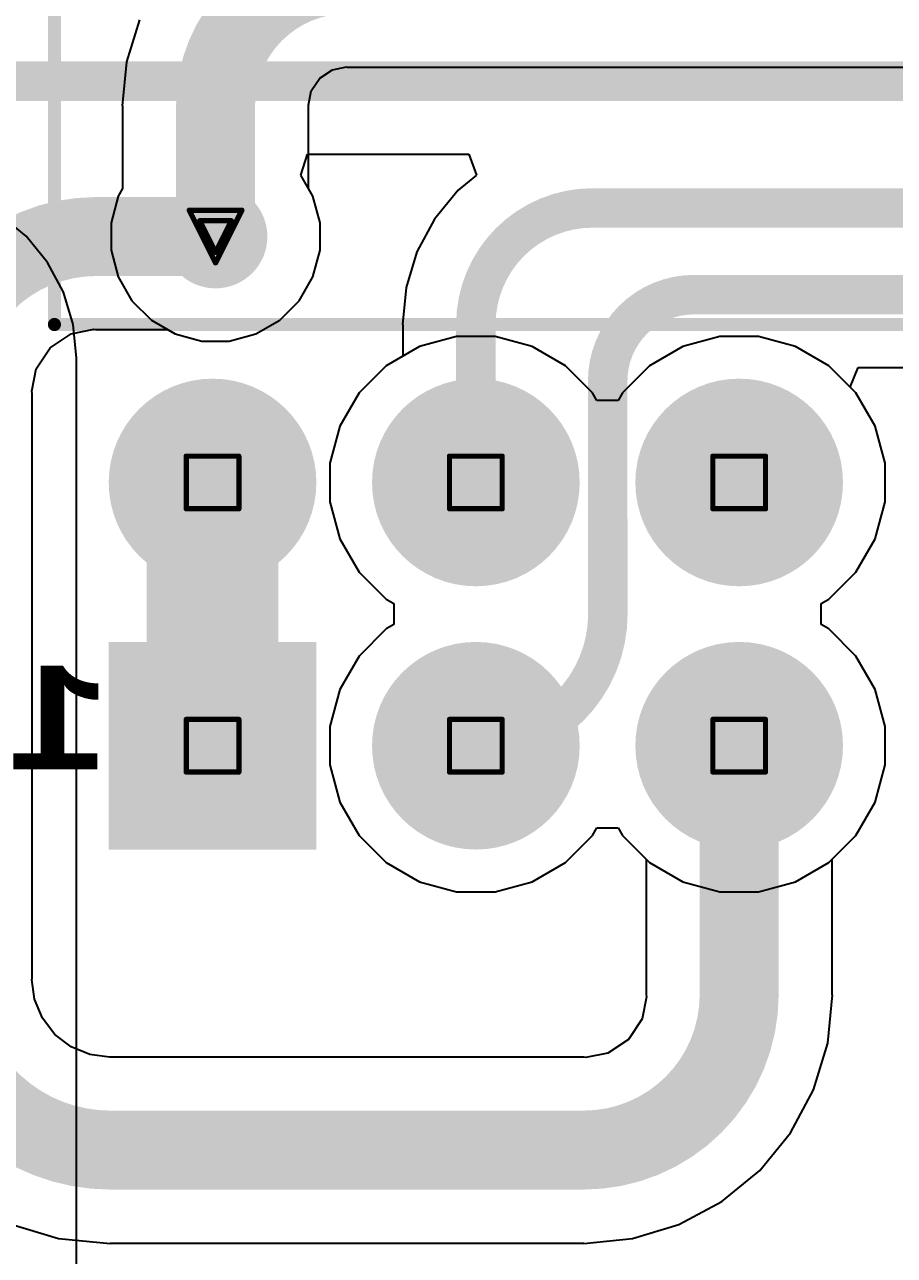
# Model space of a CAD drawing. Header units: inches. Extents: x 0 to 289, y 0 to 168.
# Drawn here: x 30.67 to 39.06, y 82.07 to 93.94 of the extents above; entities that cross this region are included whole.
import ezdxf

# ---------------------------------------------------------------- set-up
doc = ezdxf.new("R2010")
doc.units = ezdxf.units.IN
for name, color, linetype in [('Bottom Layer', 5, 'Continuous'), ('Bottom Overlay', 54, 'Continuous'), ('Bottom Solder', 6, 'Continuous'), ('Drill Drawing', 1, 'Continuous'), ('Multi-Layer', 9, 'Continuous'), ('Pad Holes', 156, 'Continuous'), ('Top Layer', 1, 'Continuous'), ('Top Solder', 216, 'Continuous'), ('Via Holes', 16, 'Continuous')]:
    doc.layers.add(name, color=color, linetype=linetype)
doc.styles.add('Courier New_Bold', font='', dxfattribs={"height": 0.2})
doc.styles.get('Courier New_Bold').set_extended_font_data('Courier New', bold=True)

# ---------------------------------------------------------------- blocks, each defined once
blk = doc.blocks.new('SSW_110_02_G_D_RA_N_B_57')
at = {"layer": 'Bottom Layer'}
h = blk.add_hatch(color=5, dxfattribs=at)
edge = h.paths.add_edge_path()
edge.add_arc((6.35, 1.27000254), 0.8999982, 0, 360)
h = blk.add_hatch(color=5, dxfattribs=at)
edge = h.paths.add_edge_path()
edge.add_arc((8.889999999999999, 1.27000254), 0.8999982, 0, 360)
blk.add_hatch(color=5, dxfattribs=at).paths.add_polyline_path([(10.53000053, 2.17000201), (12.32999947, 2.17000201), (12.32999947, 0.37000307), (10.53000053, 0.37000307)])
h = blk.add_hatch(color=5, dxfattribs=at)
edge = h.paths.add_edge_path()
edge.add_arc((6.35, -1.26999746), 0.8999982, 0, 360)
h = blk.add_hatch(color=5, dxfattribs=at)
edge = h.paths.add_edge_path()
edge.add_arc((8.889999999999999, -1.26999492), 0.8999982, 0, 360)
h = blk.add_hatch(color=5, dxfattribs=at)
edge = h.paths.add_edge_path()
edge.add_arc((11.42999746, -1.26999492), 0.8999982, 0, 360)
at = {"layer": 'Bottom Solder'}
h = blk.add_hatch(color=6, dxfattribs=at)
edge = h.paths.add_edge_path()
edge.add_arc((6.35, 1.27000254), 1.0015982, 0, 360)
h = blk.add_hatch(color=6, dxfattribs=at)
edge = h.paths.add_edge_path()
edge.add_arc((8.889999999999999, 1.27000254), 1.0015982, 0, 360)
blk.add_hatch(color=6, dxfattribs=at).paths.add_polyline_path([(10.42840053, 2.27160201), (12.43159947, 2.27160201), (12.43159947, 0.26840307), (10.42840053, 0.26840307)])
h = blk.add_hatch(color=6, dxfattribs=at)
edge = h.paths.add_edge_path()
edge.add_arc((6.35, -1.26999746), 1.0015982, 0, 360)
h = blk.add_hatch(color=6, dxfattribs=at)
edge = h.paths.add_edge_path()
edge.add_arc((8.889999999999999, -1.26999492), 1.0015982, 0, 360)
h = blk.add_hatch(color=6, dxfattribs=at)
edge = h.paths.add_edge_path()
edge.add_arc((11.42999746, -1.26999492), 1.0015982, 0, 360)
at = {"layer": 'Multi-Layer'}
h = blk.add_hatch(color=9, dxfattribs=at)
edge = h.paths.add_edge_path()
edge.add_arc((6.35, 1.27000254), 0.8999982, 0, 360)
h = blk.add_hatch(color=9, dxfattribs=at)
edge = h.paths.add_edge_path()
edge.add_arc((8.889999999999999, 1.27000254), 0.8999982, 0, 360)
blk.add_hatch(color=9, dxfattribs=at).paths.add_polyline_path([(10.53000053, 2.17000201), (12.32999947, 2.17000201), (12.32999947, 0.37000307), (10.53000053, 0.37000307)])
h = blk.add_hatch(color=9, dxfattribs=at)
edge = h.paths.add_edge_path()
edge.add_arc((6.35, -1.26999746), 0.8999982, 0, 360)
h = blk.add_hatch(color=9, dxfattribs=at)
edge = h.paths.add_edge_path()
edge.add_arc((8.889999999999999, -1.26999492), 0.8999982, 0, 360)
h = blk.add_hatch(color=9, dxfattribs=at)
edge = h.paths.add_edge_path()
edge.add_arc((11.42999746, -1.26999492), 0.8999982, 0, 360)
at = {"layer": 'Pad Holes'}
h = blk.add_hatch(color=7, dxfattribs=at)
edge = h.paths.add_edge_path()
edge.add_arc((6.35, 1.27000254), 0.51999896, 0, 360)
h = blk.add_hatch(color=7, dxfattribs=at)
edge = h.paths.add_edge_path()
edge.add_arc((8.889999999999999, 1.27000254), 0.51999896, 0, 360)
h = blk.add_hatch(color=7, dxfattribs=at)
edge = h.paths.add_edge_path()
edge.add_arc((11.43, 1.27000254), 0.51999896, 0, 360)
h = blk.add_hatch(color=7, dxfattribs=at)
edge = h.paths.add_edge_path()
edge.add_arc((6.35, -1.26999746), 0.51999896, 0, 360)
h = blk.add_hatch(color=7, dxfattribs=at)
edge = h.paths.add_edge_path()
edge.add_arc((8.889999999999999, -1.26999492), 0.51999896, 0, 360)
h = blk.add_hatch(color=7, dxfattribs=at)
edge = h.paths.add_edge_path()
edge.add_arc((11.42999746, -1.26999492), 0.51999896, 0, 360)
at = {"layer": 'Top Layer'}
h = blk.add_hatch(color=1, dxfattribs=at)
edge = h.paths.add_edge_path()
edge.add_arc((6.35, 1.27000254), 0.8999982, 0, 360)
h = blk.add_hatch(color=1, dxfattribs=at)
edge = h.paths.add_edge_path()
edge.add_arc((8.889999999999999, 1.27000254), 0.8999982, 0, 360)
blk.add_hatch(color=1, dxfattribs=at).paths.add_polyline_path([(10.53000053, 2.17000201), (12.32999947, 2.17000201), (12.32999947, 0.37000307), (10.53000053, 0.37000307)])
h = blk.add_hatch(color=1, dxfattribs=at)
edge = h.paths.add_edge_path()
edge.add_arc((6.35, -1.26999746), 0.8999982, 0, 360)
h = blk.add_hatch(color=1, dxfattribs=at)
edge = h.paths.add_edge_path()
edge.add_arc((8.889999999999999, -1.26999492), 0.8999982, 0, 360)
h = blk.add_hatch(color=1, dxfattribs=at)
edge = h.paths.add_edge_path()
edge.add_arc((11.42999746, -1.26999492), 0.8999982, 0, 360)
at = {"layer": 'Top Solder'}
h = blk.add_hatch(color=216, dxfattribs=at)
edge = h.paths.add_edge_path()
edge.add_arc((6.35, 1.27000254), 1.0015982, 0, 360)
h = blk.add_hatch(color=216, dxfattribs=at)
edge = h.paths.add_edge_path()
edge.add_arc((8.889999999999999, 1.27000254), 1.0015982, 0, 360)
blk.add_hatch(color=216, dxfattribs=at).paths.add_polyline_path([(10.42840053, 2.27160201), (12.43159947, 2.27160201), (12.43159947, 0.26840307), (10.42840053, 0.26840307)])
h = blk.add_hatch(color=216, dxfattribs=at)
edge = h.paths.add_edge_path()
edge.add_arc((6.35, -1.26999746), 1.0015982, 0, 360)
h = blk.add_hatch(color=216, dxfattribs=at)
edge = h.paths.add_edge_path()
edge.add_arc((8.889999999999999, -1.26999492), 1.0015982, 0, 360)
h = blk.add_hatch(color=216, dxfattribs=at)
edge = h.paths.add_edge_path()
edge.add_arc((11.42999746, -1.26999492), 1.0015982, 0, 360)
at = {"layer": 'Bottom Overlay'}
for points in [[(12.95500076, -2.79399746, 0.127, 0.127, 0), (-12.95500076, -2.79399746, 0.127, 0.127, 0)], [(12.95500076, -2.79399746, 0.127, 0.127, 0), (12.95500076, -11.30400076, 0.127, 0.127, 0)]]:
    blk.add_lwpolyline(points, format="xyseb", dxfattribs=at)
blk.add_lwpolyline([(12.92325076, -2.79399746, 0.0635, 0.0635, 1), (12.98675076, -2.79399746, 0.0635, 0.0635, 1)], format="xyseb", close=True, dxfattribs=at)
blk.add_lwpolyline([(12.92325076, -2.79399746, 0.0635, 0.0635, 1), (12.98675076, -2.79399746, 0.0635, 0.0635, 1)], format="xyseb", close=True, dxfattribs=at)
at = {"layer": 'Bottom Overlay', "style": 'Courier New_Bold', "text_generation_flag": 2}
blk.add_text('1', height=1.00000054, rotation=180, dxfattribs=at).set_placement((12.4206, 1.49860508))

msp = doc.modelspace()

# ---------------------------------------------------------------- hatches: boundary and pattern name
at = {"layer": 'Bottom Layer'}
h = msp.add_hatch(color=5, dxfattribs=at)
edge = h.paths.add_edge_path()
edge.add_arc((32.51458064, 91.8972), 0.499999, 0, 360)
at = {"layer": 'Top Layer'}
h = msp.add_hatch(color=1, dxfattribs=at)
edge = h.paths.add_edge_path()
edge.add_arc((32.51458064, 91.8972), 0.499999, 0, 360)
at = {"layer": 'Via Holes'}
h = msp.add_hatch(color=7, dxfattribs=at)
edge = h.paths.add_edge_path()
edge.add_arc((32.51458064, 91.8972), 0.2999994, 0, 360)

# ---------------------------------------------------------------- linework, layer by layer
at = {"layer": 'Bottom Layer'}
for p, q in [((31.78030982, 93.98938022), (31.65682772, 93.58230712)), ((31.65682772, 93.58230712), (31.61513108, 93.15896532)), ((33.5191989, 93.42487537999999), (33.64120018, 93.50639414)), ((33.64120018, 93.50639414), (33.77846178, 93.5336966)), ((33.77846178, 93.5336966), (33.78510896, 93.53282284)), ((33.78510896, 93.53282284), (75.42217326, 93.53282284)), ((33.43768014, 93.3028741), (33.5191989, 93.42487537999999)), ((33.41037768, 93.1656125), (33.43768014, 93.3028741)), ((31.61513108, 93.15896532), (31.61790984, 93.15896532)), ((31.61790984, 93.15896532), (31.61790984, 92.36011753999999)), ((33.41125144, 93.15896532), (33.41037768, 93.1656125)), ((33.41125144, 92.36011753999999), (33.41125144, 93.15896532)), ((31.57527594, 92.28627211999999), (31.50658164, 92.02990483999999)), ((31.61790984, 92.36011753999999), (31.57527594, 92.28627211999999)), ((33.45388534, 92.28627211999999), (33.41125144, 92.36011753999999)), ((33.52257964, 92.02990483999999), (33.45388534, 92.28627211999999)), ((30.6870862, 91.90026324), (30.43483626, 92.10727831999999)), ((31.50658164, 92.02990483999999), (31.50658164, 91.76449516)), ((33.52257964, 91.76449516), (33.52257964, 92.02990483999999)), ((30.89410128, 91.64801329999999), (30.6870862, 91.90026324)), ((31.50658164, 91.76449516), (31.57527594, 91.50812787999999)), ((33.45388534, 91.50812787999999), (33.52257964, 91.76449516)), ((31.04792876, 91.36022622), (30.89410128, 91.64801329999999)), ((31.57527594, 91.50812787999999), (31.70798078, 91.27827565999999)), ((33.3211805, 91.27827565999999), (33.45388534, 91.50812787999999)), ((31.14265298, 91.04795607999999), (31.04792876, 91.36022622)), ((31.70798078, 91.27827565999999), (31.8956563, 91.09060013999999)), ((33.13350498, 91.09060013999999), (33.3211805, 91.27827565999999)), ((31.8956563, 91.09060013999999), (32.12550852, 90.95789529999999)), ((32.90365276, 90.95789529999999), (33.13350498, 91.09060013999999)), ((31.1746392, 90.72320692), (31.14265298, 91.04795607999999)), ((32.12550852, 90.95789529999999), (32.3818758, 90.88920099999999)), ((32.3818758, 90.88920099999999), (32.64728548, 90.88920099999999)), ((32.64728548, 90.88920099999999), (32.90365276, 90.95789529999999)), ((34.8402275, 90.9324953), (34.48212814, 90.83654172)), ((35.21096082, 90.9324953), (34.8402275, 90.9324953)), ((35.56906017999999, 90.83654172), (35.21096082, 90.9324953)), ((37.3802275, 90.93249784), (37.02212813999999, 90.83654426)), ((37.75096082, 90.93249784), (37.3802275, 90.93249784)), ((38.10906018, 90.83654426), (37.75096082, 90.93249784)), ((31.17319902, 71.53514267999999), (31.17319902, 90.72320692)), ((31.17319902, 90.72320692), (31.1746392, 90.72320692)), ((34.48212814, 90.83654172), (34.16106452, 90.65117505999999)), ((35.8901238, 90.65117505999999), (35.56906017999999, 90.83654172)), ((37.02212813999999, 90.83654426), (36.70106452, 90.6511776)), ((38.4301238, 90.6511776), (38.10906018, 90.83654426)), ((34.16106452, 90.65117505999999), (33.8989162, 90.38902674)), ((36.15227212, 90.38902674), (35.8901238, 90.65117505999999)), ((36.70106452, 90.6511776), (36.4389162, 90.38902927999999)), ((38.69227212, 90.38902927999999), (38.4301238, 90.6511776)), ((33.8989162, 90.38902674), (33.71354954, 90.06796312)), ((36.19399162, 90.31676374), (36.15227212, 90.38902674)), ((36.4389162, 90.38902927999999), (36.39719416, 90.31676374)), ((38.87763878, 90.06796565999998), (38.69227212, 90.38902927999999)), ((36.39719416, 90.31676374), (36.19399162, 90.31676374)), ((33.71354954, 90.06796312), (33.61759596, 89.70986375999999)), ((38.97359236, 89.70986629999999), (38.87763878, 90.06796565999998)), ((33.61759596, 89.70986375999999), (33.61759596, 89.33913043999999)), ((38.97359236, 89.33913297999999), (38.97359236, 89.70986629999999)), ((33.61759596, 89.33913043999999), (33.71354954, 88.98103108)), ((38.87763878, 88.98103361999999), (38.97359236, 89.33913297999999)), ((33.71354954, 88.98103108), (33.8989162, 88.65996745999999)), ((38.69227212, 88.65996999999999), (38.87763878, 88.98103361999999)), ((33.8989162, 88.65996745999999), (34.16106452, 88.39781914)), ((38.4301238, 88.39782167999999), (38.69227212, 88.65996999999999)), ((34.16106452, 88.39781914), (34.23332498, 88.35609964)), ((34.23332498, 88.35609964), (34.23332498, 88.15289709999999)), ((38.3578608, 88.35609964), (38.4301238, 88.39782167999999)), ((38.3578608, 88.15289963999999), (38.3578608, 88.35609964)), ((34.16106452, 88.11117759999999), (33.8989162, 87.84902928)), ((34.23332498, 88.15289709999999), (34.16106452, 88.11117759999999)), ((38.4301238, 88.11117759999999), (38.3578608, 88.15289963999999)), ((38.69227212, 87.84902928), (38.4301238, 88.11117759999999)), ((33.8989162, 87.84902928), (33.71354954, 87.52796566)), ((38.87763878, 87.52796566), (38.69227212, 87.84902928)), ((33.71354954, 87.52796566), (33.61759596, 87.1698663)), ((38.97359236, 87.1698663), (38.87763878, 87.52796566)), ((33.61759596, 87.1698663), (33.61759596, 86.79913298)), ((38.97359236, 86.79913298), (38.97359236, 87.1698663)), ((33.61759596, 86.79913298), (33.71354954, 86.44103362)), ((38.87763878, 86.44103362), (38.97359236, 86.79913298)), ((33.71354954, 86.44103362), (33.8989162, 86.11997)), ((38.69227212, 86.11997), (38.87763878, 86.44103362)), ((33.8989162, 86.11997), (34.16106452, 85.85782168)), ((35.8901238, 85.85782168), (36.15227212, 86.11997)), ((36.15227212, 86.11997), (36.19399416, 86.19223299999999)), ((36.19399416, 86.19223299999999), (36.39719416, 86.19223299999999)), ((36.39719416, 86.19223299999999), (36.4389162, 86.11997)), ((36.4389162, 86.11997), (36.70106452, 85.85782168)), ((38.4301238, 85.85782168), (38.69227212, 86.11997)), ((34.16106452, 85.85782168), (34.48212814, 85.67245501999999)), ((35.56906017999999, 85.67245501999999), (35.8901238, 85.85782168)), ((36.70106452, 85.85782168), (37.02212813999999, 85.67245501999999)), ((38.10906018, 85.67245501999999), (38.4301238, 85.85782168)), ((34.48212814, 85.67245501999999), (34.8402275, 85.57650144)), ((35.21096082, 85.57650144), (35.56906017999999, 85.67245501999999)), ((37.02212813999999, 85.67245501999999), (37.3802275, 85.57650144)), ((37.75096082, 85.57650144), (38.10906018, 85.67245501999999)), ((34.8402275, 85.57650144), (35.21096082, 85.57650144)), ((37.3802275, 85.57650144), (37.75096082, 85.57650144))]:
    msp.add_line(p, q, dxfattribs=at)
for points in [[(32.51458064, 93.15896532, 0.7619999999999999, 0.7619999999999999, -0.4142135623730951), (33.78510896, 94.42949363999999, 0.7619999999999999, 0.7619999999999999, 0)], [(32.51458064, 91.8972, 0.7619999999999999, 0.7619999999999999, 0), (32.51458064, 93.15896532, 0.7619999999999999, 0.7619999999999999, 0)], [(32.48559669999999, 86.98449964, 1.27, 1.27, 0), (32.48559669999999, 89.52449709999999, 1.27, 1.27, 0)], [(32.48559416, 86.98449964, 0.3809999999999999, 0.3809999999999999, 0), (32.48559669999999, 86.98449964, 0.3809999999999999, 0.3809999999999999, 0)]]:
    msp.add_lwpolyline(points, format="xyseb", dxfattribs=at)
for points in [[(32.32408064, 93.15896532, 0.3809999999999999, 0.3809999999999999, 1), (32.70508064, 93.15896532, 0.3809999999999999, 0.3809999999999999, 1)], [(32.32408064, 93.15896532, 0.3809999999999999, 0.3809999999999999, 1), (32.70508064, 93.15896532, 0.3809999999999999, 0.3809999999999999, 1)], [(32.32408064, 91.8972, 0.3809999999999999, 0.3809999999999999, 1), (32.70508064, 91.8972, 0.3809999999999999, 0.3809999999999999, 1)], [(32.1680967, 89.52449709999999, 0.635, 0.635, 1), (32.8030967, 89.52449709999999, 0.635, 0.635, 1)], [(32.1680967, 86.98449964, 0.635, 0.635, 1), (32.8030967, 86.98449964, 0.635, 0.635, 1)], [(32.39034416, 86.98449964, 0.1905, 0.1905, 1), (32.58084416, 86.98449964, 0.1905, 0.1905, 1)], [(32.3903467, 86.98449964, 0.1905, 0.1905, 1), (32.5808467, 86.98449964, 0.1905, 0.1905, 1)]]:
    msp.add_lwpolyline(points, format="xyseb", close=True, dxfattribs=at)
at = {"layer": 'Drill Drawing'}
for points in [[(32.26058064, 92.1512, 0.0508, 0.0508, 0), (32.76858064, 92.1512, 0.0508, 0.0508, 0)], [(32.26058064, 92.1512, 0.0508, 0.0508, 0), (32.51458064, 91.6432, 0.0508, 0.0508, 0)], [(32.51458064, 91.6432, 0.0508, 0.0508, 0), (32.76858064, 92.1512, 0.0508, 0.0508, 0)], [(32.36218064, 92.0496, 0.0508, 0.0508, 0), (32.66698064, 92.0496, 0.0508, 0.0508, 0)], [(32.36218064, 92.0496, 0.0508, 0.0508, 0), (32.51458064, 91.7448, 0.0508, 0.0508, 0)], [(32.51458064, 91.7448, 0.0508, 0.0508, 0), (32.66698064, 92.0496, 0.0508, 0.0508, 0)], [(32.2315967, 89.7784971, 0.0508, 0.0508, 0), (32.7395967, 89.7784971, 0.0508, 0.0508, 0)], [(32.2315967, 89.2704971, 0.0508, 0.0508, 0), (32.2315967, 89.7784971, 0.0508, 0.0508, 0)], [(32.7395967, 89.2704971, 0.0508, 0.0508, 0), (32.7395967, 89.7784971, 0.0508, 0.0508, 0)], [(34.77159416, 89.7784971, 0.0508, 0.0508, 0), (35.27959415999999, 89.7784971, 0.0508, 0.0508, 0)], [(34.77159416, 89.2704971, 0.0508, 0.0508, 0), (34.77159416, 89.7784971, 0.0508, 0.0508, 0)], [(35.27959415999999, 89.2704971, 0.0508, 0.0508, 0), (35.27959415999999, 89.7784971, 0.0508, 0.0508, 0)], [(37.31159416, 89.77849963999999, 0.0508, 0.0508, 0), (37.81959416, 89.77849963999999, 0.0508, 0.0508, 0)], [(37.31159416, 89.27049964, 0.0508, 0.0508, 0), (37.31159416, 89.77849963999999, 0.0508, 0.0508, 0)], [(37.81959416, 89.27049964, 0.0508, 0.0508, 0), (37.81959416, 89.77849963999999, 0.0508, 0.0508, 0)], [(32.2315967, 89.2704971, 0.0508, 0.0508, 0), (32.7395967, 89.2704971, 0.0508, 0.0508, 0)], [(34.77159416, 89.2704971, 0.0508, 0.0508, 0), (35.27959415999999, 89.2704971, 0.0508, 0.0508, 0)], [(37.31159416, 89.27049964, 0.0508, 0.0508, 0), (37.81959416, 89.27049964, 0.0508, 0.0508, 0)], [(32.23159416, 87.23849963999999, 0.0508, 0.0508, 0), (32.73959416, 87.23849963999999, 0.0508, 0.0508, 0)], [(32.23159416, 86.73049963999999, 0.0508, 0.0508, 0), (32.23159416, 87.23849963999999, 0.0508, 0.0508, 0)], [(32.73959416, 86.73049963999999, 0.0508, 0.0508, 0), (32.73959416, 87.23849963999999, 0.0508, 0.0508, 0)], [(34.77159416, 87.23849963999999, 0.0508, 0.0508, 0), (35.27959415999999, 87.23849963999999, 0.0508, 0.0508, 0)], [(34.77159416, 86.73049963999999, 0.0508, 0.0508, 0), (34.77159416, 87.23849963999999, 0.0508, 0.0508, 0)], [(35.27959415999999, 86.73049963999999, 0.0508, 0.0508, 0), (35.27959415999999, 87.23849963999999, 0.0508, 0.0508, 0)], [(37.31159416, 87.23849963999999, 0.0508, 0.0508, 0), (37.81959416, 87.23849963999999, 0.0508, 0.0508, 0)], [(37.31159416, 86.73049963999999, 0.0508, 0.0508, 0), (37.31159416, 87.23849963999999, 0.0508, 0.0508, 0)], [(37.81959416, 86.73049963999999, 0.0508, 0.0508, 0), (37.81959416, 87.23849963999999, 0.0508, 0.0508, 0)], [(32.23159416, 86.73049963999999, 0.0508, 0.0508, 0), (32.73959416, 86.73049963999999, 0.0508, 0.0508, 0)], [(34.77159416, 86.73049963999999, 0.0508, 0.0508, 0), (35.27959415999999, 86.73049963999999, 0.0508, 0.0508, 0)], [(37.31159416, 86.73049963999999, 0.0508, 0.0508, 0), (37.81959416, 86.73049963999999, 0.0508, 0.0508, 0)]]:
    msp.add_lwpolyline(points, format="xyseb", dxfattribs=at)
for points in [[(32.24788064, 92.1512, 0.0254, 0.0254, 1), (32.27328064, 92.1512, 0.0254, 0.0254, 1)], [(32.24788064, 92.1512, 0.0254, 0.0254, 1), (32.27328064, 92.1512, 0.0254, 0.0254, 1)], [(32.75588063999999, 92.1512, 0.0254, 0.0254, 1), (32.78128064, 92.1512, 0.0254, 0.0254, 1)], [(32.75588063999999, 92.1512, 0.0254, 0.0254, 1), (32.78128064, 92.1512, 0.0254, 0.0254, 1)], [(32.34948064, 92.0496, 0.0254, 0.0254, 1), (32.37488064, 92.0496, 0.0254, 0.0254, 1)], [(32.34948064, 92.0496, 0.0254, 0.0254, 1), (32.37488064, 92.0496, 0.0254, 0.0254, 1)], [(32.65428064, 92.0496, 0.0254, 0.0254, 1), (32.67968064, 92.0496, 0.0254, 0.0254, 1)], [(32.65428064, 92.0496, 0.0254, 0.0254, 1), (32.67968064, 92.0496, 0.0254, 0.0254, 1)], [(32.50188064, 91.7448, 0.0254, 0.0254, 1), (32.52728064, 91.7448, 0.0254, 0.0254, 1)], [(32.50188064, 91.7448, 0.0254, 0.0254, 1), (32.52728064, 91.7448, 0.0254, 0.0254, 1)], [(32.50188064, 91.6432, 0.0254, 0.0254, 1), (32.52728064, 91.6432, 0.0254, 0.0254, 1)], [(32.50188064, 91.6432, 0.0254, 0.0254, 1), (32.52728064, 91.6432, 0.0254, 0.0254, 1)], [(32.21889669999999, 89.7784971, 0.0254, 0.0254, 1), (32.2442967, 89.7784971, 0.0254, 0.0254, 1)], [(32.21889669999999, 89.7784971, 0.0254, 0.0254, 1), (32.2442967, 89.7784971, 0.0254, 0.0254, 1)], [(32.7268967, 89.7784971, 0.0254, 0.0254, 1), (32.7522967, 89.7784971, 0.0254, 0.0254, 1)], [(32.7268967, 89.7784971, 0.0254, 0.0254, 1), (32.7522967, 89.7784971, 0.0254, 0.0254, 1)], [(34.75889416, 89.7784971, 0.0254, 0.0254, 1), (34.78429415999999, 89.7784971, 0.0254, 0.0254, 1)], [(34.75889416, 89.7784971, 0.0254, 0.0254, 1), (34.78429415999999, 89.7784971, 0.0254, 0.0254, 1)], [(35.26689416, 89.7784971, 0.0254, 0.0254, 1), (35.29229416, 89.7784971, 0.0254, 0.0254, 1)], [(35.26689416, 89.7784971, 0.0254, 0.0254, 1), (35.29229416, 89.7784971, 0.0254, 0.0254, 1)], [(37.29889416, 89.77849963999999, 0.0254, 0.0254, 1), (37.32429416, 89.77849963999999, 0.0254, 0.0254, 1)], [(37.29889416, 89.77849963999999, 0.0254, 0.0254, 1), (37.32429416, 89.77849963999999, 0.0254, 0.0254, 1)], [(37.80689416, 89.77849963999999, 0.0254, 0.0254, 1), (37.83229416, 89.77849963999999, 0.0254, 0.0254, 1)], [(37.80689416, 89.77849963999999, 0.0254, 0.0254, 1), (37.83229416, 89.77849963999999, 0.0254, 0.0254, 1)], [(32.21889669999999, 89.2704971, 0.0254, 0.0254, 1), (32.2442967, 89.2704971, 0.0254, 0.0254, 1)], [(32.21889669999999, 89.2704971, 0.0254, 0.0254, 1), (32.2442967, 89.2704971, 0.0254, 0.0254, 1)], [(32.7268967, 89.2704971, 0.0254, 0.0254, 1), (32.7522967, 89.2704971, 0.0254, 0.0254, 1)], [(32.7268967, 89.2704971, 0.0254, 0.0254, 1), (32.7522967, 89.2704971, 0.0254, 0.0254, 1)], [(34.75889416, 89.2704971, 0.0254, 0.0254, 1), (34.78429415999999, 89.2704971, 0.0254, 0.0254, 1)], [(34.75889416, 89.2704971, 0.0254, 0.0254, 1), (34.78429415999999, 89.2704971, 0.0254, 0.0254, 1)], [(35.26689416, 89.2704971, 0.0254, 0.0254, 1), (35.29229416, 89.2704971, 0.0254, 0.0254, 1)], [(35.26689416, 89.2704971, 0.0254, 0.0254, 1), (35.29229416, 89.2704971, 0.0254, 0.0254, 1)], [(37.29889416, 89.27049964, 0.0254, 0.0254, 1), (37.32429416, 89.27049964, 0.0254, 0.0254, 1)], [(37.29889416, 89.27049964, 0.0254, 0.0254, 1), (37.32429416, 89.27049964, 0.0254, 0.0254, 1)], [(37.80689416, 89.27049964, 0.0254, 0.0254, 1), (37.83229416, 89.27049964, 0.0254, 0.0254, 1)], [(37.80689416, 89.27049964, 0.0254, 0.0254, 1), (37.83229416, 89.27049964, 0.0254, 0.0254, 1)], [(32.21889416, 87.23849963999999, 0.0254, 0.0254, 1), (32.24429416, 87.23849963999999, 0.0254, 0.0254, 1)], [(32.21889416, 87.23849963999999, 0.0254, 0.0254, 1), (32.24429416, 87.23849963999999, 0.0254, 0.0254, 1)], [(32.72689415999999, 87.23849963999999, 0.0254, 0.0254, 1), (32.75229416, 87.23849963999999, 0.0254, 0.0254, 1)], [(32.72689415999999, 87.23849963999999, 0.0254, 0.0254, 1), (32.75229416, 87.23849963999999, 0.0254, 0.0254, 1)], [(34.75889416, 87.23849963999999, 0.0254, 0.0254, 1), (34.78429415999999, 87.23849963999999, 0.0254, 0.0254, 1)], [(34.75889416, 87.23849963999999, 0.0254, 0.0254, 1), (34.78429415999999, 87.23849963999999, 0.0254, 0.0254, 1)], [(35.26689416, 87.23849963999999, 0.0254, 0.0254, 1), (35.29229416, 87.23849963999999, 0.0254, 0.0254, 1)], [(35.26689416, 87.23849963999999, 0.0254, 0.0254, 1), (35.29229416, 87.23849963999999, 0.0254, 0.0254, 1)], [(37.29889416, 87.23849963999999, 0.0254, 0.0254, 1), (37.32429416, 87.23849963999999, 0.0254, 0.0254, 1)], [(37.29889416, 87.23849963999999, 0.0254, 0.0254, 1), (37.32429416, 87.23849963999999, 0.0254, 0.0254, 1)], [(37.80689416, 87.23849963999999, 0.0254, 0.0254, 1), (37.83229416, 87.23849963999999, 0.0254, 0.0254, 1)], [(37.80689416, 87.23849963999999, 0.0254, 0.0254, 1), (37.83229416, 87.23849963999999, 0.0254, 0.0254, 1)], [(32.21889416, 86.73049963999999, 0.0254, 0.0254, 1), (32.24429416, 86.73049963999999, 0.0254, 0.0254, 1)], [(32.21889416, 86.73049963999999, 0.0254, 0.0254, 1), (32.24429416, 86.73049963999999, 0.0254, 0.0254, 1)], [(32.72689415999999, 86.73049963999999, 0.0254, 0.0254, 1), (32.75229416, 86.73049963999999, 0.0254, 0.0254, 1)], [(32.72689415999999, 86.73049963999999, 0.0254, 0.0254, 1), (32.75229416, 86.73049963999999, 0.0254, 0.0254, 1)], [(34.75889416, 86.73049963999999, 0.0254, 0.0254, 1), (34.78429415999999, 86.73049963999999, 0.0254, 0.0254, 1)], [(34.75889416, 86.73049963999999, 0.0254, 0.0254, 1), (34.78429415999999, 86.73049963999999, 0.0254, 0.0254, 1)], [(35.26689416, 86.73049963999999, 0.0254, 0.0254, 1), (35.29229416, 86.73049963999999, 0.0254, 0.0254, 1)], [(35.26689416, 86.73049963999999, 0.0254, 0.0254, 1), (35.29229416, 86.73049963999999, 0.0254, 0.0254, 1)], [(37.29889416, 86.73049963999999, 0.0254, 0.0254, 1), (37.32429416, 86.73049963999999, 0.0254, 0.0254, 1)], [(37.29889416, 86.73049963999999, 0.0254, 0.0254, 1), (37.32429416, 86.73049963999999, 0.0254, 0.0254, 1)], [(37.80689416, 86.73049963999999, 0.0254, 0.0254, 1), (37.83229416, 86.73049963999999, 0.0254, 0.0254, 1)], [(37.80689416, 86.73049963999999, 0.0254, 0.0254, 1), (37.83229416, 86.73049963999999, 0.0254, 0.0254, 1)]]:
    msp.add_lwpolyline(points, format="xyseb", close=True, dxfattribs=at)
at = {"layer": 'Top Layer'}
for p, q in [((33.33737808, 92.48807258), (33.40130734, 92.69127257999999)), ((33.40130734, 92.69127257999999), (34.95792348, 92.69127257999999)), ((34.95792348, 92.69127257999999), (35.03063098, 92.48807258)), ((33.45388534, 92.28627211999999), (33.33737808, 92.48807258)), ((35.03063098, 92.48807258), (34.85478931999999, 92.34376248)), ((33.52257964, 92.02990483999999), (33.45388534, 92.28627211999999)), ((34.85478931999999, 92.34376248), (34.62698434, 92.06618112)), ((33.52257964, 91.76449516), (33.52257964, 92.02990483999999)), ((34.62698434, 92.06618112), (34.45770858, 91.74949138)), ((33.45388534, 91.50812787999999), (33.52257964, 91.76449516)), ((34.45770858, 91.74949138), (34.35346952, 91.4058624)), ((33.3211805, 91.27827565999999), (33.45388534, 91.50812787999999)), ((34.35346952, 91.4058624), (34.31827274, 91.04849964)), ((33.13350498, 91.09060013999999), (33.3211805, 91.27827565999999)), ((32.90365276, 90.95789529999999), (33.13350498, 91.09060013999999)), ((30.92007023999999, 90.82470785999999), (31.12252856, 90.95998826)), ((31.12252856, 90.95998826), (31.34028275999999, 91.00330287999999)), ((31.34028275999999, 91.00330287999999), (31.36134444, 91.0005292)), ((31.36134444, 91.0005292), (32.0516631, 91.0005292)), ((32.0516631, 91.0005292), (32.12550852, 90.95789529999999)), ((34.31827274, 91.04849964), (34.32106673999999, 91.04849964)), ((34.32106673999999, 91.04849964), (34.32106673999999, 90.74355231999999)), ((32.12550852, 90.95789529999999), (32.3818758, 90.88920099999999)), ((32.3818758, 90.88920099999999), (32.64728548, 90.88920099999999)), ((32.64728548, 90.88920099999999), (32.90365276, 90.95789529999999)), ((30.78478984, 90.62224954), (30.92007023999999, 90.82470785999999)), ((34.32106673999999, 90.74355231999999), (34.16106452, 90.65117505999999)), ((30.74147776, 90.40450295999999), (30.78478984, 90.62224954)), ((34.16106452, 90.65117505999999), (33.8989162, 90.38902674)), ((38.63689504, 90.44440636), (38.71465713999999, 90.6321403)), ((38.71465713999999, 90.6321403), (41.49653626, 90.6321403)), ((30.74425144, 90.38343366), (30.74147776, 90.40450295999999)), ((30.74425144, 84.7344), (30.74425144, 90.38343366)), ((33.8989162, 90.38902674), (33.71354954, 90.06796312)), ((38.69227212, 90.38902927999999), (38.63689504, 90.44440636)), ((38.87763878, 90.06796565999998), (38.69227212, 90.38902927999999)), ((33.71354954, 90.06796312), (33.61759596, 89.70986375999999)), ((38.97359236, 89.70986629999999), (38.87763878, 90.06796565999998)), ((33.61759596, 89.70986375999999), (33.61759596, 89.33913043999999)), ((38.97359236, 89.33913297999999), (38.97359236, 89.70986629999999)), ((33.61759596, 89.33913043999999), (33.71354954, 88.98103108)), ((38.87763878, 88.98103361999999), (38.97359236, 89.33913297999999)), ((33.71354954, 88.98103108), (33.8989162, 88.65996745999999)), ((38.69227212, 88.65996999999999), (38.87763878, 88.98103361999999)), ((33.8989162, 88.65996745999999), (34.16106452, 88.39781914)), ((38.4301238, 88.39782167999999), (38.69227212, 88.65996999999999)), ((34.16106452, 88.39781914), (34.23332498, 88.35609964)), ((34.23332498, 88.35609964), (34.23332498, 88.15289709999999)), ((38.3578608, 88.35609964), (38.4301238, 88.39782167999999)), ((38.3578608, 88.15289963999999), (38.3578608, 88.35609964)), ((34.16106452, 88.11117759999999), (33.8989162, 87.84902928)), ((34.23332498, 88.15289709999999), (34.16106452, 88.11117759999999)), ((38.4301238, 88.11117759999999), (38.3578608, 88.15289963999999)), ((38.69227212, 87.84902928), (38.4301238, 88.11117759999999)), ((33.8989162, 87.84902928), (33.71354954, 87.52796566)), ((38.87763878, 87.52796566), (38.69227212, 87.84902928)), ((33.71354954, 87.52796566), (33.61759596, 87.1698663)), ((38.97359236, 87.1698663), (38.87763878, 87.52796566)), ((33.61759596, 87.1698663), (33.61759596, 86.79913298)), ((38.97359236, 86.79913298), (38.97359236, 87.1698663)), ((33.61759596, 86.79913298), (33.71354954, 86.44103362)), ((38.87763878, 86.44103362), (38.97359236, 86.79913298)), ((33.71354954, 86.44103362), (33.8989162, 86.11997)), ((38.69227212, 86.11997), (38.87763878, 86.44103362)), ((33.8989162, 86.11997), (34.16106452, 85.85782168)), ((35.8901238, 85.85782168), (36.15227212, 86.11997)), ((36.15227212, 86.11997), (36.19399416, 86.19223299999999)), ((36.19399416, 86.19223299999999), (36.39719416, 86.19223299999999)), ((36.39719416, 86.19223299999999), (36.4389162, 86.11997)), ((36.4389162, 86.11997), (36.66892335999999, 85.88996284)), ((38.46226496, 85.88996284), (38.69227212, 86.11997)), ((34.16106452, 85.85782168), (34.48212814, 85.67245501999999)), ((35.56906017999999, 85.67245501999999), (35.8901238, 85.85782168)), ((36.66892335999999, 85.88996284), (36.66892335999999, 84.582)), ((38.46226496, 84.582), (38.46226496, 85.88996284)), ((34.48212814, 85.67245501999999), (34.8402275, 85.57650144)), ((35.21096082, 85.57650144), (35.56906017999999, 85.67245501999999)), ((34.8402275, 85.57650144), (35.21096082, 85.57650144)), ((30.74353262, 84.728939), (30.74425144, 84.7344)), ((30.76856686, 84.53879205999999), (30.74353262, 84.728939)), ((36.67157766, 84.56183748), (36.62926125999999, 84.34910232)), ((36.66892335999999, 84.582), (36.67157766, 84.56183748)), ((38.42004762, 84.11394912), (38.46614607999999, 84.582)), ((38.46614607999999, 84.582), (38.46226496, 84.582)), ((30.84406835999999, 84.35651658), (30.76856686, 84.53879205999999)), ((30.96417226, 84.19999161999999), (30.84406835999999, 84.35651658)), ((36.62926125999999, 84.34910232), (36.4973362, 84.15165796)), ((31.12069722, 84.07988771999999), (30.96417226, 84.19999161999999)), ((31.3029727, 84.00438622), (31.12069722, 84.07988771999999)), ((36.4973362, 84.15165796), (36.29989184, 84.0197329)), ((38.28352262, 83.66388398), (38.42004762, 84.11394912)), ((31.49311964, 83.97935198), (31.3029727, 84.00438622)), ((31.49858064, 83.9800708), (31.49311964, 83.97935198)), ((36.06699415999999, 83.9800708), (31.49858064, 83.9800708)), ((36.08715668, 83.9774165), (36.06699415999999, 83.9800708)), ((36.29989184, 84.0197329), (36.08715668, 83.9774165)), ((38.06181618, 83.24910198), (38.28352262, 83.66388398)), ((37.76345, 82.88554416), (38.06181618, 83.24910198)), ((37.39989218, 82.58717797999999), (37.76345, 82.88554416)), ((36.98511018, 82.36547154), (37.39989218, 82.58717797999999)), ((30.52186174, 82.376391), (31.00065428, 82.23115126)), ((36.53504504, 82.22894654), (36.98511018, 82.36547154)), ((31.00065428, 82.23115126), (31.49858064, 82.18210893999999)), ((31.49858064, 82.18210893999999), (31.49858064, 82.1867292)), ((31.49858064, 82.1867292), (36.06699415999999, 82.1867292)), ((36.06699415999999, 82.18284807999999), (36.53504504, 82.22894654)), ((36.06699415999999, 82.1867292), (36.06699415999999, 82.18284807999999))]:
    msp.add_line(p, q, dxfattribs=at)
for points in [[(22.04978064, 93.3958, 0.3809999999999999, 0.3809999999999999, 0), (73.30527376, 93.3958, 0.3809999999999999, 0.3809999999999999, 0)], [(29.8475781, 90.38343366, 0.7619999999999999, 0.7619999999999999, -0.4142135623730951), (31.36134444, 91.8972, 0.7619999999999999, 0.7619999999999999, 0)], [(31.36134444, 91.8972, 0.7619999999999999, 0.7619999999999999, 0), (32.51458064, 91.8972, 0.7619999999999999, 0.7619999999999999, 0)], [(35.02559416, 91.04849964, 0.3809999999999999, 0.3809999999999999, -0.4142135623730951), (36.15005216, 92.17295764, 0.3809999999999999, 0.3809999999999999, 0)], [(36.15005216, 92.17295764, 0.3809999999999999, 0.3809999999999999, 0), (63.53793236, 92.17295764, 0.3809999999999999, 0.3809999999999999, 0)], [(36.29732644, 90.50459928, 0.3809999999999999, 0.3809999999999999, -0.4142135623730951), (37.12939488, 91.33666772, 0.3809999999999999, 0.3809999999999999, 0)], [(37.12939488, 91.33666772, 0.3809999999999999, 0.3809999999999999, 0), (63.34347503999999, 91.33666772, 0.3809999999999999, 0.3809999999999999, 0)], [(35.02559416, 89.52449709999999, 0.3809999999999999, 0.3809999999999999, 0), (35.02559416, 91.04849964, 0.3809999999999999, 0.3809999999999999, 0)], [(36.29732644, 90.04987831999999, 0.3809999999999999, 0.3809999999999999, 0), (36.29732644, 90.50459928, 0.3809999999999999, 0.3809999999999999, 0)], [(36.29729342, 90.04984529999999, 0.3809999999999999, 0.3809999999999999, 0), (36.29732644, 90.04987831999999, 0.3809999999999999, 0.3809999999999999, 0)], [(36.29729342, 89.50312808, 0.3809999999999999, 0.3809999999999999, 0), (36.29729342, 90.04984529999999, 0.3809999999999999, 0.3809999999999999, 0)], [(36.29729342, 89.50312808, 0.3809999999999999, 0.3809999999999999, 0), (36.29732644, 89.50309505999999, 0.3809999999999999, 0.3809999999999999, 0)], [(36.29732644, 89.20717235999999, 0.3809999999999999, 0.3809999999999999, 0), (36.29732644, 89.50309505999999, 0.3809999999999999, 0.3809999999999999, 0)], [(36.29732644, 89.20717235999999, 0.3809999999999999, 0.3809999999999999, 0), (36.2978319, 89.2066669, 0.3809999999999999, 0.3809999999999999, 0)], [(36.2978319, 89.2066669, 0.3809999999999999, 0.3809999999999999, 0), (36.2991781, 88.41805024, 0.3809999999999999, 0.3809999999999999, 0)], [(36.29918064, 88.41805024, 0.3809999999999999, 0.3809999999999999, -0.0004266605895083316), (36.29918064, 88.41739999999999, 0.3809999999999999, 0.3809999999999999, 0)], [(36.29918064, 88.25808612, 0.3809999999999999, 0.3809999999999999, 0), (36.29918064, 88.41739999999999, 0.3809999999999999, 0.3809999999999999, 0)], [(36.29918064, 88.25808612, 0.3809999999999999, 0.3809999999999999, -0.4142135623730951), (35.02559416, 86.98449964, 0.3809999999999999, 0.3809999999999999, 0)], [(37.56559416, 84.582, 0.7619999999999999, 0.7619999999999999, 0), (37.56559416, 86.98449964, 0.7619999999999999, 0.7619999999999999, 0)], [(31.49858064, 83.0834, 0.7619999999999999, 0.7619999999999999, -0.4142135623730951), (29.84758064, 84.7344, 0.7619999999999999, 0.7619999999999999, 0)], [(37.56559416, 84.582, 0.7619999999999999, 0.7619999999999999, -0.4142135623730951), (36.06699415999999, 83.0834, 0.7619999999999999, 0.7619999999999999, 0)], [(31.49858064, 83.0834, 0.7619999999999999, 0.7619999999999999, 0), (36.06699415999999, 83.0834, 0.7619999999999999, 0.7619999999999999, 0)]]:
    msp.add_lwpolyline(points, format="xyseb", dxfattribs=at)
for points in [[(31.17084444, 91.8972, 0.3809999999999999, 0.3809999999999999, 1), (31.55184444, 91.8972, 0.3809999999999999, 0.3809999999999999, 1)], [(31.17084444, 91.8972, 0.3809999999999999, 0.3809999999999999, 1), (31.55184444, 91.8972, 0.3809999999999999, 0.3809999999999999, 1)], [(32.32408064, 91.8972, 0.3809999999999999, 0.3809999999999999, 1), (32.70508064, 91.8972, 0.3809999999999999, 0.3809999999999999, 1)], [(36.05480216, 92.17295764, 0.1905, 0.1905, 1), (36.24530215999999, 92.17295764, 0.1905, 0.1905, 1)], [(36.05480216, 92.17295764, 0.1905, 0.1905, 1), (36.24530215999999, 92.17295764, 0.1905, 0.1905, 1)], [(37.03414488, 91.33666772, 0.1905, 0.1905, 1), (37.22464488, 91.33666772, 0.1905, 0.1905, 1)], [(37.03414488, 91.33666772, 0.1905, 0.1905, 1), (37.22464488, 91.33666772, 0.1905, 0.1905, 1)], [(34.93034416, 91.04849964, 0.1905, 0.1905, 1), (35.12084416, 91.04849964, 0.1905, 0.1905, 1)], [(34.93034416, 91.04849964, 0.1905, 0.1905, 1), (35.12084416, 91.04849964, 0.1905, 0.1905, 1)], [(36.20207644, 90.50459928, 0.1905, 0.1905, 1), (36.39257644, 90.50459928, 0.1905, 0.1905, 1)], [(36.20207644, 90.50459928, 0.1905, 0.1905, 1), (36.39257644, 90.50459928, 0.1905, 0.1905, 1)], [(36.20204342, 90.04984529999999, 0.1905, 0.1905, 1), (36.39254342, 90.04984529999999, 0.1905, 0.1905, 1)], [(36.20204342, 90.04984529999999, 0.1905, 0.1905, 1), (36.39254342, 90.04984529999999, 0.1905, 0.1905, 1)], [(36.20207644, 90.04987831999999, 0.1905, 0.1905, 1), (36.39257644, 90.04987831999999, 0.1905, 0.1905, 1)], [(36.20207644, 90.04987831999999, 0.1905, 0.1905, 1), (36.39257644, 90.04987831999999, 0.1905, 0.1905, 1)], [(34.93034416, 89.52449709999999, 0.1905, 0.1905, 1), (35.12084416, 89.52449709999999, 0.1905, 0.1905, 1)], [(36.20204342, 89.50312808, 0.1905, 0.1905, 1), (36.39254342, 89.50312808, 0.1905, 0.1905, 1)], [(36.20204342, 89.50312808, 0.1905, 0.1905, 1), (36.39254342, 89.50312808, 0.1905, 0.1905, 1)], [(36.20207644, 89.50309505999999, 0.1905, 0.1905, 1), (36.39257644, 89.50309505999999, 0.1905, 0.1905, 1)], [(36.20207644, 89.50309505999999, 0.1905, 0.1905, 1), (36.39257644, 89.50309505999999, 0.1905, 0.1905, 1)], [(36.20207644, 89.20717235999999, 0.1905, 0.1905, 1), (36.39257644, 89.20717235999999, 0.1905, 0.1905, 1)], [(36.20207644, 89.20717235999999, 0.1905, 0.1905, 1), (36.39257644, 89.20717235999999, 0.1905, 0.1905, 1)], [(36.2025819, 89.2066669, 0.1905, 0.1905, 1), (36.3930819, 89.2066669, 0.1905, 0.1905, 1)], [(36.2025819, 89.2066669, 0.1905, 0.1905, 1), (36.3930819, 89.2066669, 0.1905, 0.1905, 1)], [(36.2039281, 88.41805024, 0.1905, 0.1905, 1), (36.3944281, 88.41805024, 0.1905, 0.1905, 1)], [(36.20393064, 88.41805024, 0.1905, 0.1905, 1), (36.39443064, 88.41805024, 0.1905, 0.1905, 1)], [(36.20393064, 88.41739999999999, 0.1905, 0.1905, 1), (36.39443064, 88.41739999999999, 0.1905, 0.1905, 1)], [(36.20393064, 88.41739999999999, 0.1905, 0.1905, 1), (36.39443064, 88.41739999999999, 0.1905, 0.1905, 1)], [(36.20393064, 88.25808612, 0.1905, 0.1905, 1), (36.39443064, 88.25808612, 0.1905, 0.1905, 1)], [(36.20393064, 88.25808612, 0.1905, 0.1905, 1), (36.39443064, 88.25808612, 0.1905, 0.1905, 1)], [(37.37509416, 86.98449964, 0.3809999999999999, 0.3809999999999999, 1), (37.75609416, 86.98449964, 0.3809999999999999, 0.3809999999999999, 1)], [(34.93034416, 86.98449964, 0.1905, 0.1905, 1), (35.12084416, 86.98449964, 0.1905, 0.1905, 1)], [(37.37509416, 84.582, 0.3809999999999999, 0.3809999999999999, 1), (37.75609416, 84.582, 0.3809999999999999, 0.3809999999999999, 1)], [(37.37509416, 84.582, 0.3809999999999999, 0.3809999999999999, 1), (37.75609416, 84.582, 0.3809999999999999, 0.3809999999999999, 1)], [(31.30808064, 83.0834, 0.3809999999999999, 0.3809999999999999, 1), (31.68908064, 83.0834, 0.3809999999999999, 0.3809999999999999, 1)], [(31.30808064, 83.0834, 0.3809999999999999, 0.3809999999999999, 1), (31.68908064, 83.0834, 0.3809999999999999, 0.3809999999999999, 1)], [(35.87649416, 83.0834, 0.3809999999999999, 0.3809999999999999, 1), (36.25749416, 83.0834, 0.3809999999999999, 0.3809999999999999, 1)], [(35.87649416, 83.0834, 0.3809999999999999, 0.3809999999999999, 1), (36.25749416, 83.0834, 0.3809999999999999, 0.3809999999999999, 1)]]:
    msp.add_lwpolyline(points, format="xyseb", close=True, dxfattribs=at)

# ---------------------------------------------------------------- block references
at = {"rotation": 180}
msp.add_blockref('SSW_110_02_G_D_RA_N_B_57', (43.91559416, 88.25450218), dxfattribs=at)

doc.saveas('drawing.dxf')
